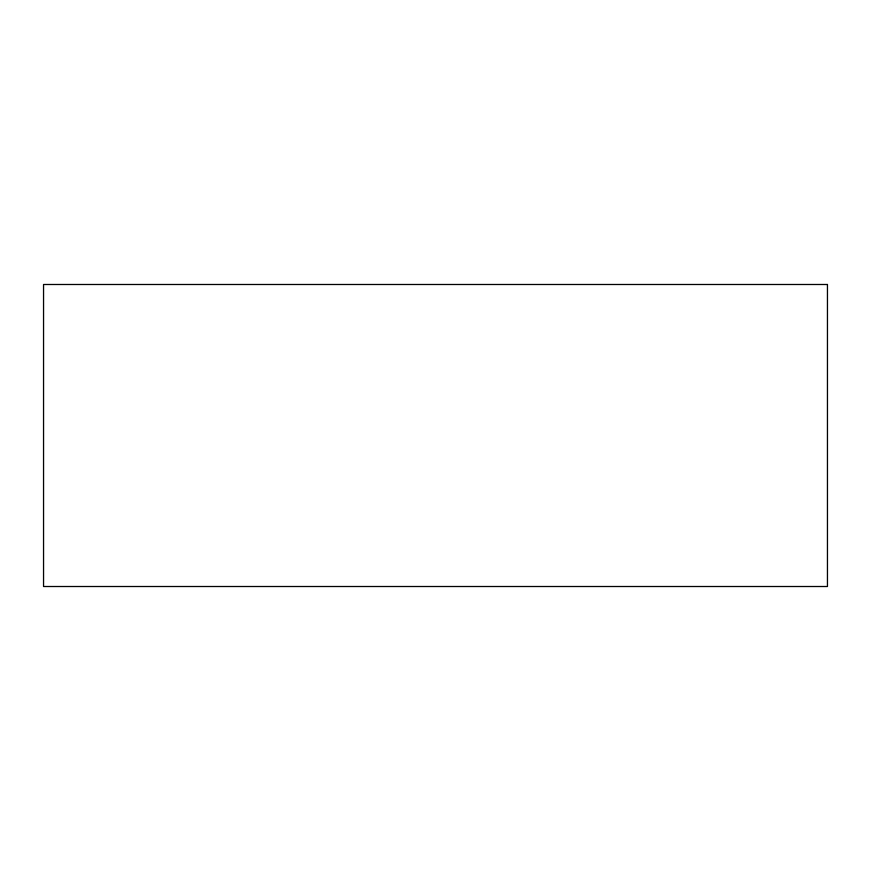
<?xml version="1.0" encoding="UTF-8"?>
<svg xmlns="http://www.w3.org/2000/svg" width="871" height="871" viewBox="0 0 871 871"><rect width="100%" height="100%" fill="white"/><g stroke="black" fill="none" stroke-linecap="round" stroke-linejoin="round"><path stroke-width="1.31" d="M827.45 284.49L43.55 284.49L43.55 586.51L827.45 586.51L827.45 284.49"/></g></svg>
